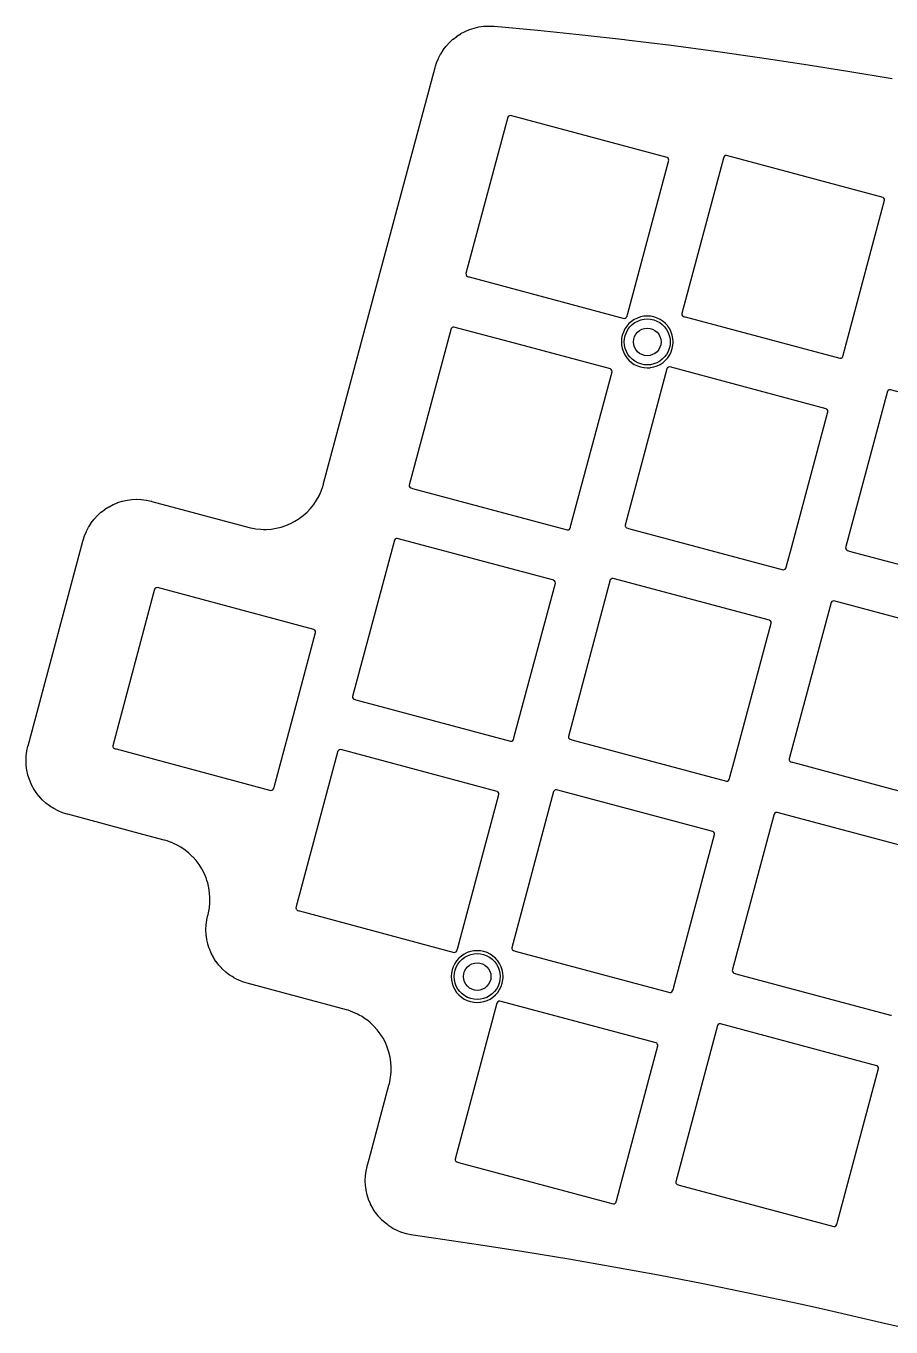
# Model space of a CAD drawing. Extents: x 38 to 386, y -248 to -87.
# Drawn here: x 38.4 to 113.7, y -200.6 to -87.3 of the extents above; entities that cross this region are included whole.
import ezdxf

# ---------------------------------------------------------------- set-up
doc = ezdxf.new("R2010")
doc.units = 0
doc.layers.add('BLACK', color=7, linetype='CONTINUOUS')

msp = doc.modelspace()

# ---------------------------------------------------------------- linework, layer by layer
at = {"layer": 'BLACK', "linetype": 'CONTINUOUS'}
for p, q in [((75.544553, -88.476591), (75.868526, -88.225165)), ((75.868526, -88.225165), (75.877229, -88.218994)), ((75.877229, -88.218994), (76.221721, -87.996508)), ((76.221721, -87.996508), (76.230937, -87.991107)), ((76.230937, -87.991107), (76.593341, -87.79924)), ((76.593341, -87.79924), (76.603003, -87.794648)), ((76.603003, -87.794648), (76.980631, -87.634821)), ((76.980631, -87.634821), (76.990651, -87.631082)), ((76.990651, -87.631082), (77.380687, -87.504488)), ((77.380687, -87.504488), (77.390999, -87.501628)), ((77.390999, -87.501628), (77.790513, -87.409218)), ((77.790513, -87.409218), (77.801016, -87.407262)), ((77.801016, -87.407262), (78.207016, -87.349726)), ((78.207016, -87.349726), (78.217671, -87.348683)), ((78.217671, -87.348683), (78.627139, -87.326451)), ((78.627139, -87.326451), (78.637838, -87.326335)), ((78.637838, -87.326335), (79.05024, -87.339656)), ((79.05024, -87.339656), (79.055573, -87.339944)), ((79.055573, -87.339944), (79.09707, -87.343086)), ((79.09707, -87.343086), (79.097071, -87.343085)), ((79.097071, -87.343085), (79.105213, -87.343702)), ((79.105213, -87.343702), (79.114146, -87.343675)), ((79.114146, -87.343675), (82.91879, -87.69808)), ((82.91879, -87.69808), (82.919468, -87.698146)), ((82.919468, -87.698146), (86.789646, -88.095741)), ((86.789646, -88.095741), (86.79046, -88.095829)), ((86.79046, -88.095829), (90.477165, -88.509971)), ((74.471086, -89.762551), (74.690528, -89.416148)), ((74.690528, -89.416148), (74.696644, -89.407359)), ((74.696644, -89.407359), (74.945205, -89.081216)), ((74.945205, -89.081216), (74.952046, -89.073004)), ((74.952046, -89.073004), (75.227872, -88.769555)), ((75.227872, -88.769555), (75.235381, -88.761979)), ((75.235381, -88.761979), (75.536406, -88.483499)), ((75.536406, -88.483499), (75.544553, -88.476591)), ((90.477165, -88.509971), (90.656442, -88.53011)), ((90.656442, -88.53011), (90.657611, -88.530247)), ((90.657611, -88.530247), (94.519281, -89.001199)), ((94.519281, -89.001199), (94.520117, -89.001305)), ((94.520117, -89.001305), (98.377171, -89.50889)), ((74.018907, -90.831583), (74.112405, -90.534677)), ((74.112405, -90.534677), (74.116057, -90.524618)), ((74.116057, -90.524618), (74.272576, -90.145584)), ((74.272576, -90.145584), (74.277077, -90.135896)), ((74.277077, -90.135896), (74.465765, -89.771814)), ((74.465765, -89.771814), (74.471086, -89.762551)), ((98.377171, -89.50889), (98.3783, -89.509044)), ((98.3783, -89.509044), (102.230337, -90.05321)), ((102.230337, -90.05321), (102.231232, -90.053341)), ((102.231232, -90.053341), (106.078036, -90.63406)), ((69.178984, -108.881083), (73.98694, -90.933475)), ((73.98694, -90.933475), (73.988441, -90.928328)), ((73.988441, -90.928328), (74.018907, -90.831583)), ((106.078036, -90.63406), (106.078925, -90.634198)), ((106.078925, -90.634198), (109.920136, -91.251414)), ((109.920136, -91.251414), (109.921022, -91.251561)), ((109.921022, -91.251561), (113.755996, -91.905173)), ((80.463441, -95.132972), (80.377137, -95.182801)), ((80.562243, -95.119966), (80.463441, -95.132972)), ((94.181466, -98.769226), (80.562243, -95.119966)), ((80.316471, -95.261863), (76.667212, -108.881083)), ((80.377137, -95.182801), (80.316471, -95.261863)), ((90.74719, -112.36145), (94.323362, -99.014998)), ((94.181468, -98.769227), (94.181466, -98.769226)), ((94.186505, -98.773093), (94.181468, -98.769227)), ((94.18651, -98.773097), (94.186505, -98.773093)), ((94.260525, -98.829889), (94.18651, -98.773097)), ((94.260527, -98.829891), (94.260525, -98.829889)), ((94.310355, -98.916195), (94.260527, -98.829891)), ((94.323362, -99.014998), (94.310355, -98.916195)), ((99.085807, -98.817298), (95.456662, -112.36145)), ((99.10592, -98.74223), (99.085807, -98.817297)), ((99.085807, -98.817297), (99.085807, -98.817298)), ((99.166587, -98.663168), (99.10592, -98.74223)), ((99.252891, -98.613339), (99.166587, -98.663168)), ((99.351693, -98.600333), (99.252891, -98.613339)), ((112.970914, -102.249592), (99.351693, -98.600333)), ((109.936957, -114.347809), (113.112812, -102.495365)), ((112.970915, -102.249592), (112.970914, -102.249592)), ((112.970916, -102.249593), (112.970915, -102.249592)), ((112.970917, -102.249594), (112.970916, -102.249593)), ((112.986749, -102.261742), (112.970917, -102.249594)), ((112.986751, -102.261744), (112.986749, -102.261742)), ((113.049975, -102.310256), (112.986751, -102.261744)), ((113.049977, -102.310258), (113.049975, -102.310256)), ((113.099805, -102.396562), (113.049977, -102.310258)), ((113.112812, -102.495365), (113.099805, -102.396562)), ((64.287478, -127.140571), (69.178984, -108.881083)), ((76.667212, -108.881083), (76.667212, -108.881086)), ((76.667212, -108.881086), (76.680218, -108.979886)), ((76.680218, -108.979886), (76.680219, -108.979887)), ((76.680219, -108.979887), (76.730047, -109.066191)), ((76.730047, -109.066191), (76.809109, -109.126857)), ((76.809109, -109.126857), (76.905369, -109.15265)), ((76.905369, -109.15265), (76.905369, -109.152649)), ((76.905369, -109.152649), (76.964431, -109.168475)), ((76.964431, -109.168475), (76.964434, -109.168475)), ((76.964434, -109.168475), (90.42833, -112.776116)), ((90.42833, -112.776116), (90.527132, -112.763109)), ((90.527132, -112.763109), (90.613436, -112.713281)), ((90.613436, -112.713281), (90.674102, -112.634219)), ((90.858216, -113.23618), (90.663703, -113.45798)), ((90.674102, -112.634219), (90.74719, -112.36145)), ((91.080016, -113.041667), (90.858216, -113.23618)), ((91.325309, -112.877767), (91.080016, -113.041667)), ((91.143254, -113.31944), (91.371693, -113.148432)), ((91.589894, -112.747288), (91.325309, -112.877767)), ((91.371693, -113.148432), (91.622145, -113.011675)), ((91.869244, -112.65246), (91.589894, -112.747288)), ((91.622145, -113.011675), (91.88951, -112.911953)), ((91.869258, -112.652457), (91.869244, -112.65246)), ((92.158584, -112.594907), (91.869258, -112.652457)), ((91.88951, -112.911953), (92.168345, -112.851296)), ((92.158587, -112.594906), (92.158584, -112.594907)), ((92.158595, -112.594905), (92.158587, -112.594906)), ((92.158599, -112.594904), (92.158595, -112.594905)), ((92.158611, -112.594903), (92.158599, -112.594904)), ((92.452968, -112.57561), (92.158611, -112.594903)), ((92.168345, -112.851296), (92.452975, -112.830939)), ((92.452982, -112.57561), (92.452968, -112.57561)), ((92.452975, -112.830939), (92.737605, -112.851296)), ((92.747338, -112.594903), (92.452982, -112.57561)), ((92.737605, -112.851296), (93.01644, -112.911953)), ((92.747348, -112.594904), (92.747338, -112.594903)), ((92.747355, -112.594905), (92.747348, -112.594904)), ((93.036697, -112.652458), (92.747355, -112.594905)), ((93.01644, -112.911953), (93.283805, -113.011675)), ((93.036699, -112.652458), (93.036697, -112.652458)), ((93.036705, -112.65246), (93.036699, -112.652458)), ((93.316055, -112.747288), (93.036705, -112.65246)), ((93.283805, -113.011675), (93.534257, -113.148432)), ((93.580635, -112.877764), (93.316055, -112.747288)), ((93.534257, -113.148432), (93.762696, -113.31944)), ((93.580642, -112.877768), (93.580635, -112.877764)), ((93.82593, -113.041664), (93.580642, -112.877768)), ((94.047733, -113.23618), (93.82593, -113.041664)), ((94.19963, -113.409386), (94.047733, -113.23618)), ((95.456662, -112.36145), (95.456662, -112.361453)), ((95.456662, -112.361453), (95.469668, -112.460253)), ((95.469668, -112.460253), (95.469669, -112.460254)), ((95.469669, -112.460254), (95.519497, -112.546558)), ((95.519497, -112.546558), (95.598559, -112.607224)), ((95.598559, -112.607224), (95.694819, -112.633017)), ((95.694819, -112.633017), (95.694819, -112.633016)), ((95.694819, -112.633016), (95.753881, -112.648842)), ((95.753881, -112.648842), (95.753884, -112.648842)), ((95.753884, -112.648842), (109.21778, -116.256483)), ((75.376549, -113.673378), (71.72729, -127.292598)), ((75.437216, -113.594314), (75.376549, -113.673378)), ((75.444064, -113.590362), (75.437216, -113.594314)), ((75.444067, -113.59036), (75.444064, -113.590362)), ((75.473149, -113.573569), (75.444067, -113.59036)), ((75.523519, -113.544487), (75.473149, -113.573569)), ((75.622321, -113.531481), (75.523519, -113.544487)), ((80.471935, -114.830931), (75.622321, -113.531481)), ((90.274493, -114.247222), (90.216943, -114.536548)), ((90.274496, -114.247208), (90.274493, -114.247222)), ((90.369324, -113.967858), (90.274496, -114.247208)), ((90.499803, -113.703273), (90.369324, -113.967858)), ((90.473332, -114.546309), (90.533989, -114.267474)), ((90.663703, -113.45798), (90.499803, -113.703273)), ((90.533989, -114.267474), (90.633711, -114.000109)), ((90.633711, -114.000109), (90.770468, -113.749657)), ((90.770468, -113.749657), (90.941476, -113.521218)), ((90.941476, -113.521218), (91.143254, -113.31944)), ((93.762696, -113.31944), (93.964474, -113.521218)), ((93.964474, -113.521218), (94.135482, -113.749657)), ((94.135482, -113.749657), (94.272239, -114.000109)), ((94.242248, -113.457982), (94.19963, -113.409386)), ((94.406147, -113.703275), (94.242248, -113.457982)), ((94.272239, -114.000109), (94.371961, -114.267474)), ((94.371961, -114.267474), (94.432618, -114.546309)), ((94.536627, -113.967862), (94.406147, -113.703275)), ((94.631456, -114.247217), (94.536627, -113.967862)), ((94.689009, -114.536559), (94.631456, -114.247217)), ((109.49794, -115.986242), (109.936957, -114.347809)), ((89.241542, -117.18074), (80.471935, -114.830931)), ((90.216939, -114.536575), (90.197646, -114.830931)), ((90.197646, -114.830931), (90.197646, -114.830946)), ((90.197646, -114.830946), (90.216939, -115.125302)), ((90.216943, -114.536548), (90.216939, -114.536575)), ((90.216939, -115.125302), (90.21694, -115.125312)), ((90.21694, -115.125312), (90.216941, -115.125319)), ((90.216941, -115.125319), (90.268447, -115.384262)), ((90.268447, -115.384262), (90.274493, -115.414655)), ((90.274493, -115.414655), (90.274496, -115.414669)), ((90.274496, -115.414669), (90.369324, -115.694019)), ((90.452975, -114.830939), (90.473332, -114.546309)), ((90.473332, -115.115569), (90.452975, -114.830939)), ((90.533989, -115.394404), (90.473332, -115.115569)), ((90.633711, -115.661769), (90.533989, -115.394404)), ((94.371961, -115.394404), (94.272239, -115.661769)), ((94.432618, -115.115569), (94.371961, -115.394404)), ((94.432618, -114.546309), (94.452975, -114.830939)), ((94.452975, -114.830939), (94.432618, -115.115569)), ((94.536627, -115.694016), (94.631456, -115.414661)), ((94.631456, -115.414661), (94.689009, -115.125319)), ((94.68901, -114.536575), (94.689009, -114.536559)), ((94.689009, -115.125319), (94.703535, -114.903698)), ((94.708304, -114.830931), (94.68901, -114.536575)), ((94.703535, -114.903698), (94.708304, -114.830946)), ((94.708304, -114.830946), (94.708304, -114.830931)), ((90.369324, -115.694019), (90.4998, -115.958599)), ((90.4998, -115.958599), (90.499804, -115.958606)), ((90.499804, -115.958606), (90.6637, -116.203894)), ((90.770468, -115.912221), (90.633711, -115.661769)), ((90.6637, -116.203894), (90.858216, -116.425697)), ((90.941476, -116.14066), (90.770468, -115.912221)), ((90.858216, -116.425697), (91.080018, -116.620212)), ((91.143254, -116.342438), (90.941476, -116.14066)), ((91.080018, -116.620212), (91.32531, -116.784111)), ((91.371693, -116.513446), (91.143254, -116.342438)), ((91.622145, -116.650203), (91.371693, -116.513446)), ((91.88951, -116.749925), (91.622145, -116.650203)), ((93.283805, -116.650203), (93.01644, -116.749925)), ((93.534257, -116.513446), (93.283805, -116.650203)), ((93.762696, -116.342438), (93.534257, -116.513446)), ((93.58064, -116.784111), (93.825932, -116.620212)), ((93.964474, -116.14066), (93.762696, -116.342438)), ((93.825932, -116.620212), (94.047733, -116.425697)), ((94.135482, -115.912221), (93.964474, -116.14066)), ((94.047733, -116.425697), (94.242248, -116.203896)), ((94.272239, -115.661769), (94.135482, -115.912221)), ((94.242248, -116.203896), (94.406147, -115.958604)), ((94.406147, -115.958604), (94.536627, -115.694016)), ((109.21778, -116.256483), (109.316582, -116.243476)), ((109.316582, -116.243476), (109.402886, -116.193648)), ((109.402886, -116.193648), (109.463552, -116.114586)), ((109.463552, -116.114586), (109.482663, -116.043264)), ((109.482663, -116.043264), (109.489345, -116.018326)), ((109.489344, -116.018325), (109.497938, -115.986255)), ((109.489345, -116.018326), (109.489344, -116.018325)), ((109.497938, -115.986255), (109.49794, -115.986242)), ((85.807269, -130.772957), (89.38344, -117.426513)), ((89.241544, -117.180741), (89.241542, -117.18074)), ((89.275869, -117.20708), (89.241544, -117.180741)), ((89.320605, -117.241406), (89.275869, -117.20708)), ((89.370433, -117.32771), (89.320605, -117.241406)), ((89.38344, -117.426513), (89.370433, -117.32771)), ((94.157798, -117.184349), (90.516741, -130.772957)), ((91.32531, -116.784111), (91.589898, -116.914591)), ((91.589898, -116.914591), (91.869253, -117.00942)), ((91.869253, -117.00942), (92.158595, -117.066973)), ((92.168345, -116.810582), (91.88951, -116.749925)), ((92.158595, -117.066973), (92.186863, -117.068825)), ((92.452975, -116.830939), (92.168345, -116.810582)), ((92.186863, -117.068825), (92.452968, -117.086268)), ((92.452968, -117.086268), (92.452975, -117.086268)), ((92.737605, -116.810582), (92.452975, -116.830939)), ((92.452975, -117.086268), (92.452982, -117.086268)), ((92.452982, -117.086268), (92.68865, -117.07082)), ((92.68865, -117.07082), (92.747355, -117.066973)), ((93.01644, -116.749925), (92.737605, -116.810582)), ((92.747355, -117.066973), (93.036697, -117.00942)), ((93.036697, -117.00942), (93.316052, -116.914591)), ((93.316052, -116.914591), (93.58064, -116.784111)), ((94.166, -117.153736), (94.157798, -117.184349)), ((94.226666, -117.074675), (94.166, -117.153736)), ((94.31297, -117.024846), (94.226666, -117.074675)), ((94.411772, -117.01184), (94.31297, -117.024846)), ((108.030993, -120.661099), (94.411772, -117.01184)), ((113.36519, -119.129468), (109.715931, -132.74869)), ((113.425854, -119.050409), (113.36519, -119.129468)), ((113.425857, -119.050406), (113.425854, -119.050409)), ((113.430828, -119.047537), (113.425857, -119.050406)), ((113.430829, -119.047537), (113.430828, -119.047537)), ((113.512159, -119.00058), (113.430829, -119.047537)), ((113.610962, -118.987573), (113.512159, -119.00058)), ((127.230183, -122.636832), (113.610962, -118.987573)), ((104.999884, -132.74869), (108.172891, -120.906872)), ((108.030995, -120.6611), (108.030993, -120.661099)), ((108.06532, -120.687439), (108.030995, -120.6611)), ((108.110056, -120.721765), (108.06532, -120.687439)), ((108.159884, -120.808069), (108.110056, -120.721765)), ((108.172891, -120.906872), (108.159884, -120.808069)), ((63.883977, -128.225398), (64.066647, -127.824072)), ((64.066647, -127.824072), (64.21555, -127.409031)), ((64.21555, -127.409031), (64.220167, -127.391802)), ((64.220167, -127.391802), (64.237195, -127.328247)), ((64.237195, -127.328247), (64.246747, -127.292598)), ((64.246747, -127.292598), (64.256228, -127.257214)), ((64.256228, -127.257214), (64.256237, -127.257192)), ((64.256237, -127.257192), (64.259719, -127.244192)), ((64.259719, -127.244192), (64.259721, -127.244191)), ((64.259721, -127.244191), (64.272612, -127.196072)), ((64.272612, -127.196072), (64.284043, -127.153407)), ((64.284042, -127.153405), (64.287476, -127.140592)), ((64.284043, -127.153407), (64.284042, -127.153405)), ((64.287476, -127.140592), (64.287478, -127.140571)), ((71.72729, -127.292598), (71.72729, -127.292601)), ((71.72729, -127.292601), (71.740296, -127.391401)), ((71.740296, -127.391401), (71.740297, -127.391402)), ((71.740297, -127.391402), (71.790125, -127.477706)), ((71.790125, -127.477706), (71.869187, -127.538372)), ((71.869187, -127.538372), (71.965447, -127.564165)), ((71.965447, -127.564165), (71.965447, -127.564164)), ((71.965447, -127.564164), (72.024509, -127.57999)), ((72.024509, -127.57999), (72.024512, -127.57999)), ((72.024512, -127.57999), (85.488408, -131.187631)), ((45.604823, -129.175435), (45.968976, -128.985869)), ((45.968976, -128.985869), (45.978744, -128.981314)), ((45.978744, -128.981314), (46.358037, -128.824206)), ((46.358037, -128.824206), (46.368151, -128.820525)), ((46.368151, -128.820525), (46.759684, -128.697076)), ((46.759684, -128.697076), (46.770098, -128.694285)), ((46.770098, -128.694285), (47.170905, -128.60543)), ((47.170905, -128.60543), (47.181516, -128.603559)), ((47.181516, -128.603559), (47.588533, -128.549976)), ((47.588533, -128.549976), (47.599267, -128.549036)), ((47.599267, -128.549036), (48.009395, -128.531132)), ((48.009395, -128.531132), (48.020206, -128.531132)), ((48.020206, -128.531132), (48.430328, -128.54904)), ((48.430328, -128.54904), (48.44107, -128.54998)), ((48.44107, -128.54998), (48.848075, -128.603565)), ((48.848075, -128.603565), (48.858702, -128.605438)), ((48.858702, -128.605438), (49.262224, -128.6949)), ((49.262224, -128.6949), (49.267404, -128.696168)), ((49.267404, -128.696168), (49.307432, -128.706894)), ((49.307432, -128.706894), (49.318079, -128.709747)), ((49.318079, -128.709747), (49.318232, -128.709773)), ((49.318232, -128.709773), (57.792297, -130.978199)), ((63.146955, -129.320255), (63.422555, -128.976054)), ((63.422555, -128.976054), (63.66879, -128.610268)), ((63.66879, -128.610268), (63.883977, -128.225398)), ((44.318842, -130.252061), (44.596191, -129.949386)), ((44.596191, -129.949386), (44.603807, -129.941771)), ((44.603807, -129.941771), (44.90647, -129.66443)), ((44.90647, -129.66443), (44.914739, -129.657492)), ((44.914739, -129.657492), (45.240429, -129.407581)), ((45.240429, -129.407581), (45.249272, -129.40139)), ((45.249272, -129.40139), (45.595502, -129.180817)), ((45.595502, -129.180817), (45.604823, -129.175435)), ((61.791278, -130.436742), (62.16371, -130.200679)), ((62.16371, -130.200679), (62.515375, -129.934667)), ((62.515375, -129.934667), (62.843871, -129.640522)), ((62.843871, -129.640522), (63.146955, -129.320255)), ((43.479528, -131.701443), (43.635724, -131.324346)), ((43.635724, -131.324346), (43.640276, -131.314583)), ((43.640276, -131.314583), (43.829838, -130.950433)), ((43.829838, -130.950433), (43.835231, -130.941092)), ((43.835231, -130.941092), (44.055806, -130.594856)), ((44.055806, -130.594856), (44.061996, -130.586017)), ((44.061996, -130.586017), (44.311892, -130.260343)), ((44.311892, -130.260343), (44.318842, -130.252061)), ((57.792297, -130.978199), (57.792297, -130.978198)), ((57.792297, -130.978198), (57.804865, -130.981563)), ((57.804865, -130.981563), (57.804864, -130.981564)), ((57.804864, -130.981564), (57.804915, -130.981572)), ((57.804915, -130.981572), (57.906522, -131.008799)), ((57.906522, -131.008799), (57.957053, -131.02234)), ((57.957053, -131.02234), (57.957055, -131.02234)), ((57.957055, -131.02234), (57.957065, -131.022343)), ((57.957065, -131.022343), (58.390951, -131.100912)), ((58.390951, -131.100912), (58.829844, -131.143381)), ((58.829844, -131.143381), (59.050294, -131.146421)), ((59.050294, -131.146421), (59.270732, -131.149462)), ((59.270732, -131.149462), (59.270734, -131.149461)), ((59.270734, -131.149461), (59.270745, -131.149462)), ((59.270745, -131.149462), (59.710643, -131.119112)), ((59.710643, -131.119112), (60.146531, -131.052538)), ((60.146531, -131.052538), (60.575433, -130.950196)), ((60.575433, -130.950196), (60.994418, -130.812785)), ((60.994418, -130.812785), (61.400625, -130.641243)), ((61.400625, -130.641243), (61.791278, -130.436742)), ((85.488408, -131.187631), (85.58721, -131.174624)), ((85.58721, -131.174624), (85.673514, -131.124796)), ((85.673514, -131.124796), (85.73418, -131.045734)), ((85.73418, -131.045734), (85.757561, -130.958473)), ((85.757561, -130.958473), (85.757562, -130.958473)), ((85.757562, -130.958473), (85.768474, -130.917751)), ((85.768474, -130.917751), (85.768571, -130.91738)), ((85.768571, -130.91738), (85.780643, -130.872326)), ((85.780643, -130.872326), (85.807269, -130.772957)), ((90.516741, -130.772957), (90.516741, -130.77296)), ((90.516741, -130.77296), (90.529747, -130.87176)), ((90.529747, -130.87176), (90.550807, -130.908236)), ((90.550807, -130.908236), (90.579576, -130.958065)), ((90.579576, -130.958065), (90.658638, -131.018731)), ((90.658638, -131.018731), (90.754898, -131.044524)), ((90.754898, -131.044524), (90.754898, -131.044523)), ((90.754898, -131.044523), (90.81396, -131.060349)), ((90.81396, -131.060349), (90.813963, -131.060349)), ((90.813963, -131.060349), (104.277859, -134.66799)), ((38.560048, -149.978591), (43.335353, -132.164573)), ((43.335353, -132.164573), (43.335377, -132.164511)), ((43.335377, -132.164511), (43.349161, -132.113068)), ((43.349161, -132.113068), (43.350675, -132.107873)), ((43.350675, -132.107873), (43.354736, -132.094995)), ((43.354736, -132.094995), (43.474933, -131.713767)), ((43.474933, -131.713767), (43.478633, -131.703604)), ((43.478633, -131.703604), (43.479528, -131.701443)), ((70.44605, -132.074266), (66.796791, -145.693486)), ((70.506718, -131.995201), (70.44605, -132.074266)), ((70.531726, -131.980764), (70.506718, -131.995201)), ((70.593019, -131.945376), (70.531726, -131.980764)), ((70.59302, -131.945375), (70.593019, -131.945376)), ((70.691822, -131.932369), (70.59302, -131.945375)), ((84.311043, -135.581628), (70.691822, -131.932369)), ((104.549423, -134.429832), (104.999884, -132.74869)), ((109.715931, -132.74869), (109.715931, -132.748693)), ((109.715931, -132.748693), (109.728937, -132.847493)), ((109.728937, -132.847493), (109.728938, -132.847494)), ((109.728938, -132.847494), (109.778766, -132.933798)), ((109.778766, -132.933798), (109.857828, -132.994464)), ((109.857828, -132.994464), (109.954088, -133.020257)), ((109.954088, -133.020257), (109.954088, -133.020256)), ((109.954088, -133.020256), (110.01315, -133.036082)), ((110.01315, -133.036082), (110.013153, -133.036082)), ((110.013153, -133.036082), (123.477049, -136.643723)), ((104.277859, -134.66799), (104.376661, -134.654983)), ((104.376661, -134.654983), (104.462965, -134.605155)), ((104.462965, -134.605155), (104.523631, -134.526093)), ((104.523631, -134.526093), (104.53175, -134.495792)), ((104.53175, -134.495792), (104.549424, -134.429833)), ((104.549424, -134.429833), (104.549423, -134.429832)), ((80.876771, -149.173841), (84.452941, -135.827401)), ((84.311044, -135.581628), (84.311043, -135.581628)), ((84.311045, -135.581629), (84.311044, -135.581628)), ((84.311046, -135.58163), (84.311045, -135.581629)), ((84.334724, -135.599799), (84.311046, -135.58163)), ((84.334728, -135.599801), (84.334724, -135.599799)), ((84.334728, -135.599802), (84.334728, -135.599801)), ((84.390104, -135.642292), (84.334728, -135.599802)), ((84.390106, -135.642294), (84.390104, -135.642292)), ((84.439934, -135.728598), (84.390106, -135.642294)), ((84.452941, -135.827401), (84.439934, -135.728598)), ((89.235493, -135.554621), (85.586234, -149.173841)), ((89.296159, -135.475559), (89.235493, -135.554621)), ((89.382463, -135.42573), (89.296159, -135.475559)), ((89.481265, -135.412724), (89.382463, -135.42573)), ((103.100486, -139.061983), (89.481265, -135.412724)), ((49.575845, -136.359369), (45.926586, -149.978591)), ((49.636509, -136.28031), (49.575845, -136.359369)), ((49.63651, -136.280309), (49.636509, -136.28031)), ((49.648738, -136.27325), (49.63651, -136.280309)), ((49.722814, -136.230481), (49.648738, -136.27325)), ((49.821617, -136.217474), (49.722814, -136.230481)), ((63.440838, -139.866733), (49.821617, -136.217474)), ((108.444103, -137.519739), (104.794844, -151.138959)), ((108.504769, -137.440677), (108.444103, -137.519739)), ((108.591073, -137.390848), (108.504769, -137.440677)), ((108.689875, -137.377842), (108.591073, -137.390848)), ((122.309096, -141.027101), (108.689875, -137.377842)), ((100.072222, -151.138959), (103.242384, -139.307756)), ((103.100487, -139.061983), (103.100486, -139.061983)), ((103.100488, -139.061984), (103.100487, -139.061983)), ((103.100489, -139.061985), (103.100488, -139.061984)), ((103.119138, -139.076295), (103.100489, -139.061985)), ((103.119142, -139.076297), (103.119138, -139.076295)), ((103.119142, -139.076298), (103.119142, -139.076297)), ((103.179547, -139.122647), (103.119142, -139.076298)), ((103.179549, -139.122649), (103.179547, -139.122647)), ((103.229377, -139.208953), (103.179549, -139.122649)), ((103.242384, -139.307756), (103.229377, -139.208953)), ((62.087316, -145.693486), (63.582736, -140.112506)), ((63.44084, -139.866734), (63.440838, -139.866733)), ((63.475165, -139.893073), (63.44084, -139.866734)), ((63.519901, -139.927399), (63.475165, -139.893073)), ((63.569729, -140.013703), (63.519901, -139.927399)), ((63.582736, -140.112506), (63.569729, -140.013703)), ((59.967862, -153.603391), (62.087316, -145.693486)), ((66.796791, -145.693486), (66.796791, -145.693489)), ((66.796791, -145.693489), (66.809797, -145.792289)), ((66.809797, -145.792289), (66.810031, -145.792694)), ((66.810031, -145.792694), (66.859626, -145.878594)), ((66.859626, -145.878594), (66.938688, -145.93926)), ((66.938688, -145.93926), (67.034948, -145.965053)), ((67.034948, -145.965053), (67.034948, -145.965052)), ((67.034948, -145.965052), (67.09401, -145.980878)), ((67.09401, -145.980878), (67.094013, -145.980878)), ((67.094013, -145.980878), (80.557909, -149.588519)), ((80.743015, -149.525684), (80.803681, -149.446622)), ((80.803681, -149.446622), (80.811952, -149.415756)), ((80.811952, -149.415756), (80.829474, -149.350362)), ((80.829473, -149.350361), (80.838067, -149.318288)), ((80.829474, -149.350362), (80.829473, -149.350361)), ((80.838067, -149.318286), (80.876771, -149.173841)), ((80.838067, -149.318288), (80.838067, -149.318286)), ((85.586234, -149.173841), (85.586234, -149.173844)), ((85.586234, -149.173844), (85.59924, -149.272644)), ((85.59924, -149.272644), (85.607505, -149.286959)), ((85.607505, -149.286959), (85.649069, -149.358949)), ((85.649069, -149.358949), (85.728131, -149.419615)), ((85.728131, -149.419615), (85.824391, -149.445408)), ((85.824391, -149.445408), (85.824391, -149.445407)), ((85.824391, -149.445407), (85.883453, -149.461233)), ((85.883453, -149.461233), (85.883456, -149.461233)), ((85.883456, -149.461233), (99.347352, -153.068874)), ((38.401449, -150.851311), (38.455026, -150.444285)), ((38.455026, -150.444285), (38.4569, -150.433665)), ((38.4569, -150.433665), (38.546346, -150.030156)), ((38.546346, -150.030156), (38.547622, -150.024944)), ((38.547622, -150.024944), (38.560048, -149.978591)), ((45.926586, -149.978591), (45.926586, -149.978594)), ((45.926586, -149.978594), (45.939592, -150.077394)), ((45.939592, -150.077394), (45.958944, -150.110912)), ((45.958944, -150.110912), (45.989421, -150.163699)), ((45.989421, -150.163699), (46.068483, -150.224365)), ((46.068483, -150.224365), (46.164743, -150.250158)), ((46.164743, -150.250158), (46.164743, -150.250157)), ((46.164743, -150.250157), (46.223805, -150.265983)), ((46.223805, -150.265983), (46.223808, -150.265983)), ((46.223808, -150.265983), (59.687704, -153.873624)), ((65.503456, -150.544798), (61.875706, -164.083744)), ((65.524964, -150.464524), (65.503456, -150.544797)), ((65.503456, -150.544797), (65.503456, -150.544798)), ((65.585631, -150.385462), (65.524964, -150.464524)), ((65.671935, -150.335633), (65.585631, -150.385462)), ((65.770737, -150.322627), (65.671935, -150.335633)), ((79.389958, -153.971886), (65.770737, -150.322627)), ((80.557909, -149.588519), (80.656711, -149.575512)), ((80.656711, -149.575512), (80.743015, -149.525684)), ((38.382611, -151.272163), (38.382674, -151.270718)), ((38.382611, -151.282977), (38.382611, -151.272163)), ((38.400522, -151.693096), (38.382611, -151.282977)), ((38.382674, -151.270718), (38.40051, -150.862056)), ((38.40051, -150.862056), (38.401449, -150.851311)), ((38.401462, -151.703842), (38.400522, -151.693096)), ((38.455052, -152.110858), (38.401462, -151.703842)), ((99.593124, -152.926977), (100.072222, -151.138959)), ((104.794844, -151.138959), (104.794844, -151.138962)), ((104.794844, -151.138962), (104.80785, -151.237762)), ((104.80785, -151.237762), (104.82035, -151.259412)), ((104.82035, -151.259412), (104.857679, -151.324067)), ((104.857679, -151.324067), (104.936741, -151.384733)), ((104.936741, -151.384733), (105.033001, -151.410526)), ((105.033001, -151.410526), (105.033001, -151.410525)), ((105.033001, -151.410525), (105.092063, -151.426351)), ((105.092063, -151.426351), (105.092066, -151.426351)), ((105.092066, -151.426351), (118.555962, -155.033992)), ((38.456924, -152.121474), (38.455052, -152.110858)), ((38.545779, -152.522255), (38.456924, -152.121474)), ((38.548569, -152.532671), (38.545779, -152.522255)), ((38.672016, -152.924186), (38.548569, -152.532671)), ((38.675713, -152.934344), (38.672016, -152.924186)), ((38.832129, -153.311964), (38.675713, -152.934344)), ((38.832805, -153.313595), (38.832129, -153.311964)), ((38.837374, -153.323392), (38.832805, -153.313595)), ((39.013729, -153.662167), (38.837374, -153.323392)), ((39.026916, -153.687499), (39.013729, -153.662167)), ((39.032323, -153.696866), (39.026916, -153.687499)), ((39.207529, -153.971887), (39.032323, -153.696866)), ((39.252884, -154.04308), (39.207529, -153.971887)), ((59.687704, -153.873624), (59.786506, -153.860617)), ((59.786506, -153.860617), (59.87281, -153.810789)), ((59.87281, -153.810789), (59.933476, -153.731727)), ((59.933476, -153.731727), (59.941747, -153.700861)), ((59.941747, -153.700861), (59.959269, -153.635467)), ((59.959268, -153.635466), (59.967862, -153.603393)), ((59.959269, -153.635467), (59.959268, -153.635466)), ((59.967862, -153.603393), (59.967862, -153.603391)), ((79.389959, -153.971886), (79.389958, -153.971886)), ((79.38996, -153.971887), (79.389959, -153.971886)), ((79.409362, -153.986775), (79.38996, -153.971887)), ((79.409366, -153.986777), (79.409362, -153.986775)), ((79.409366, -153.986778), (79.409366, -153.986777)), ((79.469019, -154.03255), (79.409366, -153.986778)), ((79.469021, -154.032552), (79.469019, -154.03255)), ((79.518849, -154.118856), (79.469021, -154.032552)), ((84.304989, -153.955515), (80.65573, -167.574735)), ((84.365657, -153.87645), (84.304989, -153.955515)), ((84.393083, -153.860617), (84.365657, -153.87645)), ((84.451958, -153.826625), (84.393083, -153.860617)), ((84.451959, -153.826624), (84.451958, -153.826625)), ((84.550761, -153.813618), (84.451959, -153.826624)), ((98.169982, -157.462877), (84.550761, -153.813618)), ((99.347352, -153.068874), (99.446154, -153.055867)), ((99.446154, -153.055867), (99.532458, -153.006039)), ((99.532458, -153.006039), (99.593124, -152.926977)), ((39.259089, -154.051941), (39.252884, -154.04308)), ((39.508977, -154.377604), (39.259089, -154.051941)), ((39.51593, -154.38589), (39.508977, -154.377604)), ((39.793249, -154.688536), (39.51593, -154.38589)), ((39.800898, -154.696185), (39.793249, -154.688536)), ((40.103538, -154.97351), (39.800898, -154.696185)), ((40.111812, -154.980454), (40.103538, -154.97351)), ((40.421573, -155.218149), (40.111812, -154.980454)), ((75.952837, -167.574735), (79.531856, -154.217659)), ((79.531856, -154.217659), (79.518849, -154.118856)), ((40.437482, -155.230357), (40.421573, -155.218149)), ((40.446343, -155.236562), (40.437482, -155.230357)), ((40.792553, -155.457129), (40.446343, -155.236562)), ((40.801921, -155.462537), (40.792553, -155.457129)), ((41.166018, -155.652083), (40.801921, -155.462537)), ((41.175822, -155.656655), (41.166018, -155.652083)), ((41.555062, -155.813752), (41.175822, -155.656655)), ((41.565227, -155.817452), (41.555062, -155.813752)), ((41.959329, -155.941722), (41.565227, -155.817452)), ((41.96452, -155.943235), (41.959329, -155.941722)), ((42.014246, -155.956561), (41.96452, -155.943235)), ((42.014363, -155.956603), (42.014246, -155.956561)), ((48.548287, -157.709047), (42.014363, -155.956603)), ((103.479153, -156.024629), (99.854915, -169.550468)), ((103.504173, -155.931248), (103.479153, -156.024628)), ((103.479153, -156.024628), (103.479153, -156.024629)), ((103.56484, -155.852186), (103.504173, -155.931248)), ((103.651144, -155.802357), (103.56484, -155.852186)), ((103.749946, -155.789351), (103.651144, -155.802357)), ((117.369167, -159.43861), (103.749946, -155.789351)), ((50.394242, -158.204145), (48.548287, -157.709047)), ((50.443324, -158.217309), (50.394242, -158.204145)), ((50.443354, -158.217317), (50.443324, -158.217309)), ((50.653067, -158.273506), (50.443354, -158.217317)), ((50.653075, -158.273508), (50.653067, -158.273506)), ((51.019588, -158.405), (50.653075, -158.273508)), ((51.068111, -158.422408), (51.019588, -158.405)), ((51.268618, -158.51367), (51.068111, -158.422408)), ((51.46944, -158.605075), (51.268618, -158.51367)), ((95.138873, -169.550468), (98.31188, -157.70865)), ((98.169984, -157.462878), (98.169982, -157.462877)), ((98.204309, -157.489217), (98.169984, -157.462878)), ((98.249045, -157.523543), (98.204309, -157.489217)), ((98.298873, -157.609847), (98.249045, -157.523543)), ((98.31188, -157.70865), (98.298873, -157.609847)), ((51.469444, -158.605078), (51.46944, -158.605075)), ((51.8543, -158.820254), (51.469444, -158.605078)), ((51.854303, -158.820256), (51.8543, -158.820254)), ((51.85431, -158.82026), (51.854303, -158.820256)), ((52.220097, -159.066494), (51.85431, -158.82026)), ((52.5643, -159.342094), (52.220097, -159.066494)), ((52.884568, -159.645178), (52.5643, -159.342094)), ((52.919673, -159.684383), (52.884568, -159.645178)), ((53.167697, -159.961372), (52.919673, -159.684383)), ((53.178713, -159.973674), (53.167697, -159.961372)), ((53.444725, -160.32534), (53.178713, -159.973674)), ((53.680787, -160.697772), (53.444725, -160.32534)), ((53.885287, -161.088427), (53.680787, -160.697772)), ((54.056827, -161.494635), (53.885287, -161.088427)), ((54.056831, -161.49465), (54.056827, -161.494635)), ((54.056836, -161.49466), (54.056831, -161.49465)), ((54.12861, -161.713515), (54.056836, -161.49466)), ((54.194236, -161.913622), (54.12861, -161.713515)), ((54.296575, -162.342525), (54.194236, -161.913622)), ((54.363145, -162.778414), (54.296575, -162.342525)), ((54.39349, -163.218312), (54.363145, -162.778414)), ((54.266356, -164.531993), (54.34493, -164.098107)), ((54.34493, -164.098107), (54.34632, -164.083744)), ((54.34632, -164.083744), (54.387405, -163.659214)), ((54.387405, -163.659214), (54.39349, -163.218312)), ((61.875706, -164.083744), (61.875706, -164.083747)), ((61.875706, -164.083747), (61.888712, -164.182547)), ((61.888712, -164.182547), (61.909772, -164.219023)), ((61.909772, -164.219023), (61.938541, -164.268852)), ((54.063827, -165.568642), (54.117403, -165.161607)), ((54.117403, -165.161607), (54.119275, -165.150994)), ((54.119275, -165.150994), (54.20836, -164.749103)), ((54.20836, -164.749103), (54.209654, -164.743818)), ((54.209654, -164.743818), (54.222696, -164.695198)), ((54.222696, -164.695198), (54.222718, -164.695057)), ((54.222718, -164.695057), (54.223514, -164.692085)), ((54.223514, -164.692085), (54.223626, -164.691443)), ((54.223626, -164.691443), (54.266356, -164.531993)), ((61.938541, -164.268852), (62.017603, -164.329518)), ((62.017603, -164.329518), (62.113863, -164.355311)), ((62.113863, -164.355311), (62.113863, -164.35531)), ((62.113863, -164.35531), (62.172925, -164.371136)), ((62.172925, -164.371136), (62.172928, -164.371136)), ((62.172928, -164.371136), (75.636824, -167.978777)), ((54.044992, -165.989494), (54.045529, -165.977192)), ((54.044992, -166.000308), (54.044992, -165.989494)), ((54.062906, -166.41043), (54.044992, -166.000308)), ((54.045529, -165.977192), (54.062888, -165.579383)), ((54.062888, -165.579383), (54.063827, -165.568642)), ((54.063846, -166.421176), (54.062906, -166.41043)), ((54.115816, -166.815864), (54.063846, -166.421176)), ((54.117437, -166.828178), (54.115816, -166.815864)), ((54.119315, -166.838828), (54.117437, -166.828178)), ((54.131351, -166.893113), (54.119315, -166.838828)), ((54.208168, -167.239585), (54.131351, -166.893113)), ((54.210968, -167.250034), (54.208168, -167.239585)), ((54.334408, -167.641516), (54.210968, -167.250034)), ((75.908388, -167.740619), (75.952837, -167.574735)), ((80.65573, -167.574735), (80.65573, -167.574738)), ((80.65573, -167.574738), (80.668736, -167.673538)), ((54.338107, -167.651681), (54.334408, -167.641516)), ((54.36579, -167.718512), (54.338107, -167.651681)), ((54.49521, -168.030952), (54.36579, -167.718512)), ((54.499767, -168.040724), (54.49521, -168.030952)), ((54.689323, -168.40485), (54.499767, -168.040724)), ((54.694732, -168.414218), (54.689323, -168.40485)), ((54.915287, -168.760415), (54.694732, -168.414218)), ((75.636824, -167.978777), (75.735626, -167.96577)), ((75.859254, -168.708937), (75.695354, -168.95423)), ((75.735626, -167.96577), (75.82193, -167.915942)), ((75.82193, -167.915942), (75.882596, -167.83688)), ((76.053767, -168.487137), (75.859254, -168.708937)), ((75.882596, -167.83688), (75.886507, -167.822283)), ((75.886507, -167.822283), (75.908389, -167.74062)), ((75.908389, -167.74062), (75.908388, -167.740619)), ((76.275567, -168.292624), (76.053767, -168.487137)), ((76.137027, -168.772175), (76.338805, -168.570397)), ((76.52086, -168.128724), (76.275567, -168.292624)), ((76.338805, -168.570397), (76.567244, -168.399389)), ((76.785445, -167.998245), (76.52086, -168.128724)), ((76.567244, -168.399389), (76.817696, -168.262632)), ((77.064795, -167.903417), (76.785445, -167.998245)), ((76.817696, -168.262632), (77.085061, -168.16291)), ((77.064809, -167.903414), (77.064795, -167.903417)), ((77.354135, -167.845864), (77.064809, -167.903414)), ((77.085061, -168.16291), (77.363896, -168.102253)), ((77.354138, -167.845863), (77.354135, -167.845864)), ((77.354146, -167.845862), (77.354138, -167.845863)), ((77.35415, -167.845861), (77.354146, -167.845862)), ((77.354162, -167.84586), (77.35415, -167.845861)), ((77.648519, -167.826567), (77.354162, -167.84586)), ((77.363896, -168.102253), (77.648526, -168.081896)), ((77.648533, -167.826567), (77.648519, -167.826567)), ((77.648526, -168.081896), (77.933156, -168.102253)), ((77.942889, -167.84586), (77.648533, -167.826567)), ((77.933156, -168.102253), (78.211991, -168.16291)), ((77.942899, -167.845861), (77.942889, -167.84586)), ((77.942906, -167.845862), (77.942899, -167.845861)), ((78.232248, -167.903415), (77.942906, -167.845862)), ((78.211991, -168.16291), (78.479356, -168.262632)), ((78.23225, -167.903415), (78.232248, -167.903415)), ((78.232256, -167.903417), (78.23225, -167.903415)), ((78.511606, -167.998245), (78.232256, -167.903417)), ((78.479356, -168.262632), (78.729808, -168.399389)), ((78.776186, -168.128721), (78.511606, -167.998245)), ((78.729808, -168.399389), (78.958247, -168.570397)), ((78.776193, -168.128725), (78.776186, -168.128721)), ((79.021481, -168.292621), (78.776193, -168.128725)), ((78.958247, -168.570397), (79.160025, -168.772175)), ((79.243284, -168.487137), (79.021481, -168.292621)), ((79.384772, -168.648474), (79.243284, -168.487137)), ((79.437799, -168.708939), (79.384772, -168.648474)), ((79.601698, -168.954232), (79.437799, -168.708939)), ((80.668736, -167.673538), (80.688936, -167.708525)), ((80.688936, -167.708525), (80.718565, -167.759843)), ((80.718565, -167.759843), (80.797627, -167.820509)), ((80.797627, -167.820509), (80.893887, -167.846302)), ((80.893887, -167.846302), (80.893887, -167.846301)), ((80.893887, -167.846301), (80.952949, -167.862127)), ((80.952949, -167.862127), (80.952952, -167.862127)), ((80.952952, -167.862127), (94.416848, -171.469768)), ((54.921491, -168.769276), (54.915287, -168.760415)), ((55.168279, -169.090896), (54.921491, -168.769276)), ((55.171393, -169.094954), (55.168279, -169.090896)), ((55.178342, -169.103234), (55.171393, -169.094954)), ((55.35565, -169.296732), (55.178342, -169.103234)), ((55.455665, -169.405879), (55.35565, -169.296732)), ((55.463314, -169.413528), (55.455665, -169.405879)), ((55.765959, -169.690852), (55.463314, -169.413528)), ((55.774245, -169.697805), (55.765959, -169.690852)), ((56.099908, -169.947698), (55.774245, -169.697805)), ((75.41249, -169.787532), (75.393197, -170.081888)), ((75.412494, -169.787505), (75.41249, -169.787532)), ((75.470044, -169.498179), (75.412494, -169.787505)), ((75.470047, -169.498165), (75.470044, -169.498179)), ((75.564875, -169.218815), (75.470047, -169.498165)), ((75.695354, -168.95423), (75.564875, -169.218815)), ((75.648526, -170.081896), (75.668883, -169.797266)), ((75.668883, -169.797266), (75.72954, -169.518431)), ((75.72954, -169.518431), (75.829262, -169.251066)), ((75.829262, -169.251066), (75.966019, -169.000614)), ((75.966019, -169.000614), (76.137027, -168.772175)), ((79.160025, -168.772175), (79.331033, -169.000614)), ((79.331033, -169.000614), (79.46779, -169.251066)), ((79.46779, -169.251066), (79.567512, -169.518431)), ((79.567512, -169.518431), (79.628169, -169.797266)), ((79.732178, -169.218819), (79.601698, -168.954232)), ((79.628169, -169.797266), (79.648526, -170.081896)), ((79.827007, -169.498174), (79.732178, -169.218819)), ((79.88456, -169.787516), (79.827007, -169.498174)), ((79.884815, -169.791414), (79.88456, -169.787516)), ((79.903855, -170.081888), (79.884815, -169.791414)), ((94.697008, -171.199528), (95.138873, -169.550468)), ((99.854915, -169.550468), (99.854915, -169.550471)), ((99.854915, -169.550471), (99.867921, -169.649271)), ((99.867921, -169.649271), (99.867922, -169.649272)), ((99.867922, -169.649272), (99.91775, -169.735576)), ((99.91775, -169.735576), (99.996812, -169.796242)), ((99.996812, -169.796242), (100.093072, -169.822035)), ((100.093072, -169.822035), (100.093072, -169.822034)), ((100.093072, -169.822034), (100.152134, -169.83786)), ((100.152134, -169.83786), (100.152137, -169.83786)), ((100.152137, -169.83786), (113.616033, -173.445501)), ((56.108769, -169.953903), (56.099908, -169.947698)), ((56.309662, -170.081888), (56.108769, -169.953903)), ((56.454973, -170.174463), (56.309662, -170.081888)), ((56.464341, -170.179872), (56.454973, -170.174463)), ((56.809527, -170.359569), (56.464341, -170.179872)), ((56.82846, -170.369425), (56.809527, -170.359569)), ((56.838242, -170.373986), (56.82846, -170.369425)), ((57.217506, -170.531088), (56.838242, -170.373986)), ((57.227664, -170.534785), (57.217506, -170.531088)), ((57.621712, -170.659035), (57.227664, -170.534785)), ((57.626907, -170.66055), (57.621712, -170.659035)), ((66.275292, -172.977883), (57.626907, -170.66055)), ((75.393197, -170.081888), (75.393197, -170.081903)), ((75.393197, -170.081903), (75.41249, -170.376259)), ((75.41249, -170.376259), (75.412491, -170.376269)), ((75.412491, -170.376269), (75.412492, -170.376276)), ((75.412492, -170.376276), (75.468898, -170.659854)), ((75.468898, -170.659854), (75.470044, -170.665612)), ((75.470044, -170.665612), (75.470047, -170.665626)), ((75.470047, -170.665626), (75.564875, -170.944976)), ((75.564875, -170.944976), (75.695351, -171.209556)), ((75.668883, -170.366526), (75.648526, -170.081896)), ((75.72954, -170.645361), (75.668883, -170.366526)), ((75.829262, -170.912726), (75.72954, -170.645361)), ((75.966019, -171.163178), (75.829262, -170.912726)), ((79.46779, -170.912726), (79.331033, -171.163178)), ((79.567512, -170.645361), (79.46779, -170.912726)), ((79.628169, -170.366526), (79.567512, -170.645361)), ((79.601698, -171.209561), (79.732178, -170.944973)), ((79.648526, -170.081896), (79.628169, -170.366526)), ((79.732178, -170.944973), (79.827007, -170.665618)), ((79.827007, -170.665618), (79.88456, -170.376276)), ((79.88456, -170.376276), (79.898243, -170.167521)), ((79.898243, -170.167521), (79.903855, -170.081903)), ((79.903855, -170.081903), (79.903855, -170.081888)), ((75.695351, -171.209556), (75.695355, -171.209563)), ((75.695355, -171.209563), (75.859251, -171.454851)), ((75.859251, -171.454851), (76.053767, -171.676654)), ((76.137027, -171.391617), (75.966019, -171.163178)), ((76.053767, -171.676654), (76.275569, -171.871169)), ((76.338805, -171.593395), (76.137027, -171.391617)), ((76.275569, -171.871169), (76.520861, -172.035068)), ((76.567244, -171.764403), (76.338805, -171.593395)), ((76.520861, -172.035068), (76.785449, -172.165548)), ((76.817696, -171.90116), (76.567244, -171.764403)), ((77.085061, -172.000882), (76.817696, -171.90116)), ((77.363896, -172.061539), (77.085061, -172.000882)), ((77.648526, -172.081896), (77.363896, -172.061539)), ((77.933156, -172.061539), (77.648526, -172.081896)), ((78.211991, -172.000882), (77.933156, -172.061539)), ((78.479356, -171.90116), (78.211991, -172.000882)), ((78.729808, -171.764403), (78.479356, -171.90116)), ((78.511603, -172.165548), (78.776191, -172.035068)), ((78.958247, -171.593395), (78.729808, -171.764403)), ((78.776191, -172.035068), (79.021483, -171.871169)), ((79.160025, -171.391617), (78.958247, -171.593395)), ((79.021483, -171.871169), (79.243284, -171.676654)), ((79.331033, -171.163178), (79.160025, -171.391617)), ((79.243284, -171.676654), (79.437799, -171.454853)), ((79.437799, -171.454853), (79.601698, -171.209561)), ((94.416848, -171.469768), (94.51565, -171.456761)), ((94.51565, -171.456761), (94.601954, -171.406933)), ((94.601954, -171.406933), (94.66262, -171.327871)), ((94.66262, -171.327871), (94.674225, -171.28456)), ((94.674225, -171.28456), (94.688413, -171.231611)), ((94.688412, -171.23161), (94.697007, -171.199534)), ((94.688413, -171.231611), (94.688412, -171.23161)), ((94.697007, -171.199534), (94.697008, -171.199528)), ((66.275295, -172.977884), (66.275292, -172.977883)), ((66.424348, -173.017825), (66.275295, -172.977884)), ((66.42436, -173.017828), (66.424348, -173.017825)), ((66.839382, -173.166732), (66.42436, -173.017828)), ((67.240705, -173.349404), (66.839382, -173.166732)), ((79.362558, -172.40092), (75.725229, -185.975615)), ((76.785449, -172.165548), (77.064804, -172.260377)), ((77.064804, -172.260377), (77.354146, -172.31793)), ((77.354146, -172.31793), (77.382414, -172.319782)), ((77.382414, -172.319782), (77.648519, -172.337225)), ((77.648519, -172.337225), (77.648526, -172.337225)), ((77.648526, -172.337225), (77.648533, -172.337225)), ((77.648533, -172.337225), (77.884201, -172.321777)), ((77.884201, -172.321777), (77.942906, -172.31793)), ((77.942906, -172.31793), (78.232248, -172.260377)), ((78.232248, -172.260377), (78.511603, -172.165548)), ((79.374488, -172.356394), (79.362558, -172.40092)), ((79.435154, -172.277333), (79.374488, -172.356394)), ((79.521458, -172.227504), (79.435154, -172.277333)), ((79.62026, -172.214498), (79.521458, -172.227504)), ((93.239481, -175.863757), (79.62026, -172.214498)), ((67.240718, -173.349411), (67.240705, -173.349404)), ((67.384163, -173.429615), (67.240718, -173.349411)), ((67.625582, -173.564599), (67.384163, -173.429615)), ((67.813775, -173.691287), (67.625582, -173.564599)), ((67.991362, -173.810833), (67.813775, -173.691287)), ((68.121205, -173.914799), (67.991362, -173.810833)), ((68.335565, -174.086437), (68.121205, -173.914799)), ((68.445252, -174.190239), (68.335565, -174.086437)), ((68.655829, -174.389518), (68.445252, -174.190239)), ((68.655835, -174.389524), (68.655829, -174.389518)), ((68.949971, -174.71801), (68.655835, -174.389524)), ((98.573678, -174.332136), (94.924419, -187.951356)), ((98.634344, -174.253074), (98.573678, -174.332136)), ((98.720648, -174.203245), (98.634344, -174.253074)), ((98.81945, -174.190239), (98.720648, -174.203245)), ((112.43867, -177.839498), (98.81945, -174.190239)), ((113.616033, -173.445501), (113.714835, -173.432494)), ((68.949983, -174.718024), (68.949971, -174.71801)), ((69.215986, -175.069673), (68.949983, -174.718024)), ((69.215989, -175.069678), (69.215986, -175.069673)), ((69.452053, -175.442107), (69.215989, -175.069678)), ((69.656558, -175.832757), (69.452053, -175.442107)), ((69.828104, -176.238961), (69.656558, -175.832757)), ((69.965521, -176.657944), (69.828104, -176.238961)), ((70.067871, -177.086843), (69.965521, -176.657944)), ((90.208369, -187.951356), (93.381379, -176.10953)), ((93.239483, -175.863758), (93.239481, -175.863757)), ((93.273808, -175.890097), (93.239483, -175.863758)), ((93.318544, -175.924423), (93.273808, -175.890097)), ((93.368372, -176.010727), (93.318544, -175.924423)), ((93.381379, -176.10953), (93.368372, -176.010727)), ((70.134452, -177.522729), (70.067871, -177.086843)), ((70.164812, -177.962624), (70.134452, -177.522729)), ((70.086592, -179.00642), (70.116284, -178.842425)), ((70.116284, -178.842425), (70.117476, -178.830111)), ((70.117476, -178.830111), (70.158743, -178.403525)), ((70.158743, -178.403525), (70.161256, -178.220945)), ((70.161256, -178.220945), (70.164812, -177.962638)), ((70.164811, -177.962635), (70.164812, -177.962624)), ((70.164812, -177.962638), (70.164811, -177.962635)), ((109.007429, -191.420403), (112.580569, -178.085271)), ((112.438673, -177.839499), (112.43867, -177.839498)), ((112.438674, -177.8395), (112.438673, -177.839499)), ((112.447626, -177.846369), (112.438674, -177.8395)), ((112.447628, -177.846371), (112.447626, -177.846369)), ((112.517732, -177.900162), (112.447628, -177.846371)), ((112.517734, -177.900164), (112.517732, -177.900162)), ((112.567562, -177.986468), (112.517734, -177.900164)), ((112.580569, -178.085271), (112.567562, -177.986468)), ((68.242619, -185.975615), (69.96743, -179.538544)), ((69.96743, -179.538544), (69.967497, -179.538434)), ((69.967497, -179.538434), (69.980671, -179.489264)), ((69.980671, -179.489264), (69.980672, -179.489265)), ((69.980672, -179.489265), (70.03773, -179.276306)), ((70.03773, -179.276306), (70.086592, -179.00642)), ((67.984653, -187.008398), (68.073672, -186.606594)), ((68.073672, -186.606594), (68.074961, -186.601322)), ((68.074961, -186.601322), (68.242619, -185.975615)), ((75.725229, -185.975615), (75.725229, -185.975618)), ((75.725229, -185.975618), (75.738235, -186.074418)), ((75.738235, -186.074418), (75.759295, -186.110894)), ((75.759295, -186.110894), (75.788064, -186.160723)), ((75.788064, -186.160723), (75.867126, -186.221389)), ((75.867126, -186.221389), (75.963386, -186.247182)), ((75.963386, -186.247182), (75.963386, -186.247181)), ((75.963386, -186.247181), (76.022448, -186.263007)), ((76.022448, -186.263007), (76.022451, -186.263007)), ((76.022451, -186.263007), (89.486347, -189.870648)), ((67.91101, -187.843014), (67.928638, -187.434874)), ((67.911014, -187.853827), (67.91101, -187.843014)), ((67.929092, -188.261964), (67.911014, -187.853827)), ((67.928638, -187.434874), (67.929575, -187.424113)), ((67.929575, -187.424113), (67.982777, -187.019048)), ((67.982777, -187.019048), (67.984653, -187.008398)), ((89.766505, -189.600415), (90.208369, -187.951356)), ((94.924419, -187.951356), (94.924419, -187.951359)), ((94.924419, -187.951359), (94.937425, -188.050159)), ((67.930044, -188.272753), (67.929092, -188.261964)), ((67.950395, -188.426397), (67.930044, -188.272753)), ((67.983685, -188.677718), (67.950395, -188.426397)), ((67.985574, -188.688382), (67.983685, -188.677718)), ((68.074378, -189.087147), (67.985574, -188.688382)), ((68.077185, -189.097579), (68.074378, -189.087147)), ((68.191995, -189.460294), (68.077185, -189.097579)), ((94.937425, -188.050159), (94.943788, -188.06118)), ((94.943788, -188.06118), (94.987254, -188.136464)), ((94.987254, -188.136464), (95.066316, -188.19713)), ((95.066316, -188.19713), (95.162576, -188.222923)), ((95.162576, -188.222923), (95.162576, -188.222922)), ((95.162576, -188.222922), (95.221638, -188.238748)), ((95.221638, -188.238748), (95.221641, -188.238748)), ((95.221641, -188.238748), (108.685537, -191.846389)), ((68.200467, -189.48706), (68.191995, -189.460294)), ((68.204184, -189.497236), (68.200467, -189.48706)), ((68.360996, -189.874446), (68.204184, -189.497236)), ((68.36558, -189.884243), (68.360996, -189.874446)), ((68.55475, -190.246356), (68.36558, -189.884243)), ((68.560174, -190.255716), (68.55475, -190.246356)), ((68.602759, -190.322325), (68.560174, -190.255716)), ((89.486347, -189.870648), (89.585149, -189.857641)), ((89.585149, -189.857641), (89.671453, -189.807813)), ((89.671453, -189.807813), (89.732119, -189.728751)), ((89.732119, -189.728751), (89.740238, -189.698452)), ((89.740238, -189.698452), (89.757912, -189.632491)), ((89.757911, -189.63249), (89.766505, -189.600417)), ((89.757912, -189.632491), (89.757911, -189.63249)), ((89.766505, -189.600417), (89.766505, -189.600415)), ((68.780216, -190.599892), (68.602759, -190.322325)), ((68.786447, -190.608759), (68.780216, -190.599892)), ((69.026338, -190.92025), (68.786447, -190.608759)), ((69.035701, -190.932407), (69.026338, -190.92025)), ((69.042683, -190.940697), (69.035701, -190.932407)), ((69.319249, -191.241347), (69.042683, -190.940697)), ((69.326919, -191.248987), (69.319249, -191.241347)), ((69.628702, -191.524359), (69.326919, -191.248987)), ((69.637, -191.531291), (69.628702, -191.524359)), ((69.863778, -191.704492), (69.637, -191.531291)), ((69.961656, -191.779246), (69.863778, -191.704492)), ((69.970548, -191.785441), (69.961656, -191.779246)), ((70.315599, -192.004091), (69.970548, -191.785441)), ((70.324998, -192.009487), (70.315599, -192.004091)), ((70.371842, -192.033719), (70.324998, -192.009487)), ((70.687847, -192.197185), (70.371842, -192.033719)), ((70.697674, -192.201735), (70.687847, -192.197185)), ((71.075514, -192.357027), (70.697674, -192.201735)), ((71.0857, -192.360702), (71.075514, -192.357027)), ((71.110622, -192.368481), (71.0857, -192.360702)), ((71.475659, -192.482411), (71.110622, -192.368481)), ((71.486136, -192.485185), (71.475659, -192.482411)), ((71.883963, -192.5721), (71.486136, -192.485185)), ((108.685537, -191.846389), (108.784339, -191.833382)), ((108.784339, -191.833382), (108.870643, -191.783554)), ((108.870643, -191.783554), (108.931309, -191.704492)), ((108.931309, -191.704492), (108.937738, -191.680497)), ((108.937738, -191.680497), (108.937739, -191.680496)), ((108.937739, -191.680496), (108.949417, -191.63691)), ((108.949417, -191.63691), (108.957102, -191.608232)), ((108.957101, -191.608231), (108.957831, -191.60551)), ((108.957102, -191.608232), (108.957101, -191.608231)), ((108.957831, -191.60551), (108.965696, -191.576155)), ((108.965696, -191.576155), (108.965697, -191.576149)), ((108.965697, -191.576149), (109.007429, -191.420403)), ((71.893493, -192.573795), (71.883963, -192.5721)), ((72.449212, -192.650418), (71.893493, -192.573795)), ((73.84869, -192.843379), (72.449212, -192.650418)), ((73.848712, -192.843382), (73.84869, -192.843379)), ((73.848732, -192.843385), (73.848712, -192.843382)), ((77.77686, -193.421338), (73.848732, -192.843385)), ((81.699816, -194.034924), (77.77686, -193.421338)), ((85.616942, -194.684042), (81.699816, -194.034924)), ((89.528, -195.368649), (85.616942, -194.684042)), ((93.432709, -196.088698), (89.528, -195.368649)), ((97.330728, -196.844126), (93.432709, -196.088698)), ((101.221736, -197.634869), (97.330728, -196.844126)), ((102.056266, -197.81236), (101.221736, -197.634869)), ((102.05628, -197.812363), (102.056266, -197.81236)), ((105.105409, -198.460863), (102.05628, -197.812363)), ((107.09843, -198.903674), (105.105409, -198.460863)), ((108.981464, -199.322048), (107.09843, -198.903674)), ((112.84942, -200.218314), (108.981464, -199.322048)), ((112.84946, -200.218323), (112.84942, -200.218314)), ((112.849496, -200.218332), (112.84946, -200.218323)), ((114.379525, -200.587515), (112.849496, -200.218332))]:
    msp.add_line(p, q, dxfattribs=at)
at = {"layer": 'BLACK'}
for centre in [(92.452975, -114.830939), (77.648526, -170.081896)]:
    msp.add_circle(centre, 1.2, dxfattribs=at)

doc.saveas('drawing.dxf')
